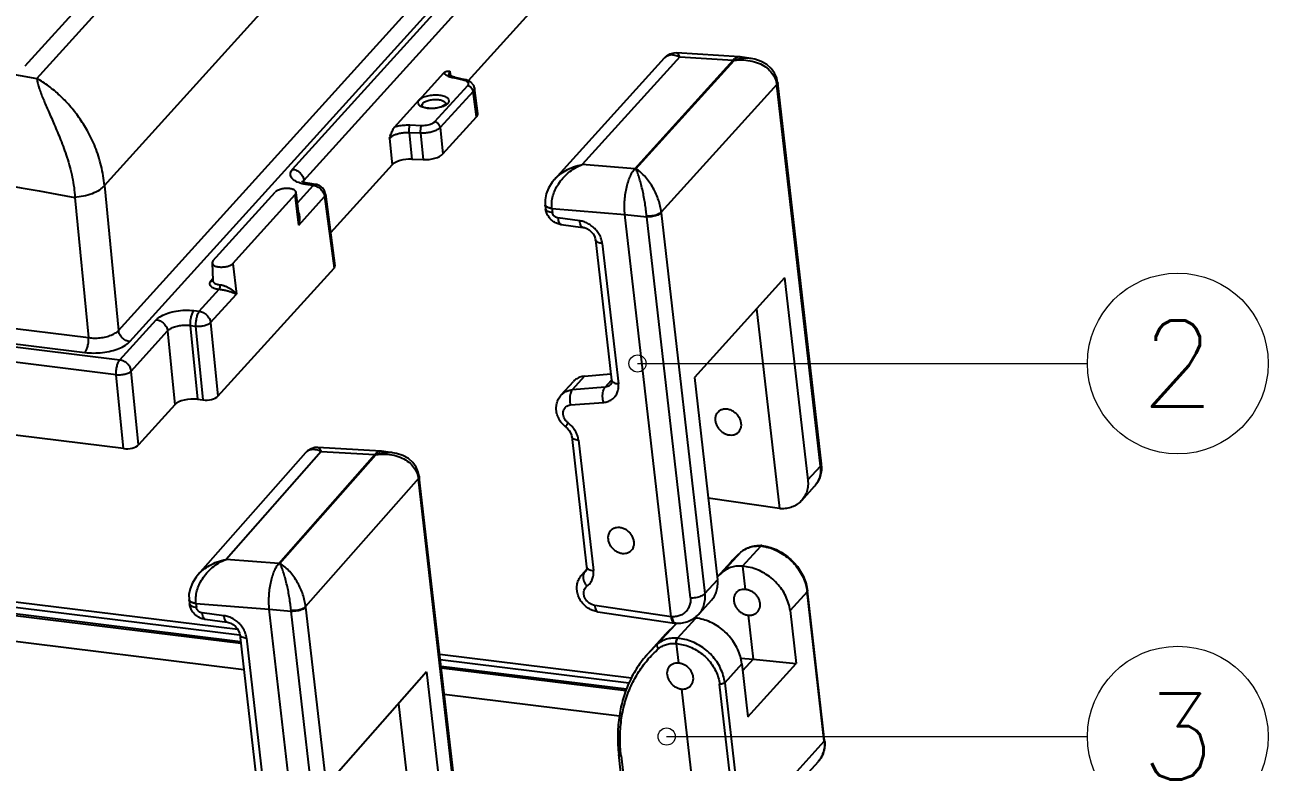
# Model space of a CAD drawing. Header units: millimetres. Extents: x -1995 to -555, y 489 to 1011.
# Drawn here: x -882.3 to -773.9, y 722 to 786.2 of the extents above; entities that cross this region are included whole.
import ezdxf
from ezdxf.enums import TextEntityAlignment as Align

# ---------------------------------------------------------------- set-up
doc = ezdxf.new("R2010")
doc.units = ezdxf.units.MM
doc.layers.add('from', color=7, linetype='Continuous', lineweight=13)
doc.styles.add('ROMAND', font='romand.shx', dxfattribs={"width": 0.75, "bigfont": 'gbcbig.shx'})
doc.styles.add('TXT', font='txt.shx', dxfattribs={"bigfont": 'gbcbig.shx'})
doc.dimstyles.new('YanXiu', dxfattribs={"dimtxt": 2.5, "dimasz": 2.2, "dimexe": 1, "dimexo": 0, "dimgap": 0.66, "dimtad": 0, "dimzin": 1, "dimdsep": 46, "dimtxsty": 'ROMAND', "dimblk": 'CLOSEDBLANK', "dimcen": 0, "dimclrd": 3, "dimclre": 3, "dimclrt": 7, "dimazin": 0, "dimtfac": 1, "dimtofl": 0, "dimtmove": 0, "dimatfit": 3, "dimldrblk": 'CLOSEDBLANK', "dimfxl": 1, "dimlwd": 5, "dimlwe": 5, "dimarcsym": 0})

# ---------------------------------------------------------------- blocks, each defined once
blk = doc.blocks.new('_ClosedBlank')
at = {"color": 0, "linetype": 'ByBlock', "lineweight": -2}
for p, q in [((-1, 0.167), (0, 0)), ((-1, 0.167), (-1, -0.167)), ((0, 0), (-1, -0.167))]:
    blk.add_line(p, q, dxfattribs=at)

msp = doc.modelspace()

# ---------------------------------------------------------------- linework, layer by layer
at = {"color": 7, "linetype": 'Continuous'}
for p, q in [((-881.237, 781.556), (-840.85, 826.17)), ((-843.271, 825.712), (-882.275, 782.625)), ((-875.346, 772.228), (-829.122, 823.29)), ((-874.11, 759.598), (-827.51, 811.075)), ((-873.123, 758.621), (-826.524, 810.097)), ((-858.939, 773.651), (-839.668, 794.939)), ((-857.953, 772.673), (-838.681, 793.962)), ((-838.052, 787.527), (-843.632, 781.363)), ((-1077.271, 783.658), (-876.723, 758.964)), ((-825.47, 783.786), (-825.47, 783.786)), ((-819.975, 783.437), (-825.467, 783.786)), ((-1081.086, 782.523), (-873.991, 757.023)), ((-836.113, 772.757), (-826.512, 783.363)), ((-825.197, 783.441), (-833.694, 774.054)), ((-829.113, 773.683), (-820.547, 783.145)), ((-829.017, 773.671), (-820.451, 783.133)), ((-825.197, 783.441), (-820.547, 783.146)), ((-820.451, 783.133), (-820.547, 783.145)), ((-819.938, 783.433), (-819.974, 783.437)), ((-818.982, 783.298), (-819.938, 783.433)), ((-818.976, 783.297), (-818.979, 783.297)), ((-1077.592, 782.363), (-877.044, 757.67)), ((-847.904, 779.681), (-845.76, 782.053)), ((-845.309, 781.889), (-845.326, 781.906)), ((-845.32, 781.881), (-845.32, 781.881)), ((-845.164, 781.795), (-845.309, 781.889)), ((-845.153, 781.791), (-845.203, 782.179)), ((-844.802, 781.674), (-844.946, 781.634)), ((-844.946, 781.634), (-844.077, 781.441)), ((-844.802, 781.674), (-843.933, 781.481)), ((-843.934, 781.481), (-844.077, 781.441)), ((-843.813, 781.45), (-843.934, 781.481)), ((-874.312, 755.729), (-1081.406, 781.229)), ((-843.702, 780.924), (-846.559, 777.769)), ((-843.209, 780.436), (-846.065, 777.28)), ((-842.92, 778.203), (-843.209, 780.436)), ((-842.804, 778.506), (-843.093, 780.742)), ((-816.741, 781.031), (-826.809, 769.909)), ((-812.928, 747.769), (-816.734, 780.971)), ((-816.665, 781.243), (-816.665, 781.243)), ((-812.85, 747.965), (-816.655, 781.166)), ((-850.042, 777.323), (-847.893, 779.693)), ((-845.834, 774.983), (-842.92, 778.203)), ((-847.7, 777.439), (-848.709, 777.477)), ((-846.065, 777.28), (-845.834, 774.983)), ((-850.499, 776.328), (-850.269, 774.032)), ((-847.777, 776.785), (-848.787, 776.823)), ((-848.787, 776.823), (-848.556, 774.527)), ((-847.777, 776.785), (-847.547, 774.489)), ((-873.682, 749.295), (-1081.228, 774.85)), ((-850.269, 774.032), (-855.63, 768.109)), ((-848.556, 774.527), (-847.547, 774.489)), ((-829.114, 773.682), (-833.694, 774.054)), ((-836.115, 772.755), (-836.113, 772.757)), ((-829.113, 773.683), (-829.017, 773.671)), ((-875.346, 772.228), (-874.11, 759.598)), ((-865.883, 765.65), (-860.447, 771.656)), ((-858.376, 769.493), (-858.63, 771.63)), ((-858.52, 770.706), (-857.136, 772.234)), ((-858.082, 772.561), (-858.145, 772.595)), ((-857.841, 772.472), (-858.082, 772.561)), ((-857.93, 772.505), (-857.953, 772.673)), ((-857.424, 772.391), (-857.841, 772.472)), ((-857.136, 772.234), (-857.617, 772.294)), ((-856.942, 772.331), (-857.424, 772.391)), ((-877.92, 771.192), (-876.723, 758.964)), ((-864.14, 765.436), (-858.703, 771.441)), ((-858.479, 769.481), (-858.703, 771.441)), ((-858.398, 768.773), (-856.149, 771.257)), ((-856.149, 771.257), (-855.328, 765.034)), ((-856.073, 771.47), (-855.251, 765.236)), ((-836.927, 770.566), (-836.927, 770.566)), ((-836.923, 770.527), (-836.886, 770.203)), ((-858.398, 768.773), (-858.479, 769.481)), ((-858.376, 769.492), (-858.376, 769.493)), ((-836.335, 770.212), (-836.298, 769.888)), ((-836.335, 770.212), (-829.972, 769.696)), ((-825.953, 734.633), (-829.972, 769.696)), ((-829.972, 769.696), (-828.075, 769.497)), ((-824.269, 736.295), (-828.075, 769.497)), ((-826.802, 769.848), (-822.997, 736.647)), ((-833.904, 769.144), (-835.808, 769.396)), ((-835.534, 768.833), (-833.63, 768.582)), ((-832.533, 767.49), (-831.13, 755.255)), ((-831.945, 767.175), (-830.542, 754.941)), ((-865.883, 765.65), (-865.958, 765.475)), ((-865.958, 765.475), (-865.896, 763.939)), ((-864.14, 765.436), (-863.834, 762.768)), ((-865.902, 764.087), (-866.071, 763.9)), ((-865.452, 753.85), (-855.328, 765.034)), ((-816.048, 764.178), (-823.917, 755.486)), ((-816.048, 764.178), (-814.028, 746.553)), ((-867.068, 761.262), (-865.33, 763.183)), ((-865.896, 763.94), (-865.896, 763.934)), ((-866.082, 760.285), (-863.834, 762.768)), ((-867.55, 761.321), (-867.068, 761.262)), ((-818.501, 761.468), (-816.505, 744.055)), ((-873.991, 757.023), (-870.817, 760.529)), ((-867.87, 760.027), (-867.389, 759.968)), ((-867.87, 760.027), (-867.241, 753.593)), ((-867.389, 759.968), (-866.759, 753.534)), ((-866.082, 760.285), (-865.452, 753.85)), ((-873.005, 756.046), (-869.831, 759.552)), ((-869.831, 759.552), (-869.201, 753.118)), ((-873.682, 749.295), (-874.312, 755.729)), ((-872.375, 749.611), (-873.005, 756.046)), ((-833.497, 755.601), (-834.564, 754.422)), ((-833.497, 755.601), (-831.195, 755.815)), ((-823.917, 755.486), (-821.897, 737.862)), ((-835.522, 753.97), (-834.466, 755.135)), ((-831.696, 754.646), (-834.564, 754.422)), ((-831.696, 754.646), (-831.138, 755.262)), ((-831.223, 754.866), (-831.223, 754.865)), ((-863.711, 733.512), (-1024.399, 753.298)), ((-867.241, 753.593), (-866.759, 753.534)), ((-835.522, 753.97), (-835.522, 753.97)), ((-834.708, 753.094), (-831.841, 753.317)), ((-863.558, 733.016), (-1023.87, 752.755)), ((-863.479, 732.457), (-1023.542, 752.166)), ((-869.201, 753.118), (-872.375, 749.611)), ((-863.461, 732.298), (-1023.368, 751.987)), ((-834.608, 750.333), (-833.306, 738.971)), ((-834.02, 750.018), (-832.718, 738.657)), ((-863.197, 730.007), (-1023.144, 749.701)), ((-867.179, 738.302), (-857.79, 748.948)), ((-856.442, 749.047), (-864.741, 739.636)), ((-856.731, 749.39), (-856.731, 749.39)), ((-851.216, 749.066), (-856.728, 749.39)), ((-856.442, 749.047), (-851.774, 748.773)), ((-851.181, 749.063), (-851.216, 749.066)), ((-850.224, 748.932), (-851.18, 749.063)), ((-850.218, 748.931), (-850.221, 748.932)), ((-860.14, 739.286), (-851.775, 748.773)), ((-860.043, 739.275), (-851.678, 748.761)), ((-851.678, 748.761), (-851.775, 748.773)), ((-814.028, 746.554), (-812.928, 747.769)), ((-847.974, 746.674), (-857.806, 735.524)), ((-847.902, 746.881), (-847.902, 746.881)), ((-844.082, 713.609), (-847.892, 746.805)), ((-844.156, 713.417), (-847.967, 746.613)), ((-814.561, 744.774), (-813.443, 746.009)), ((-816.505, 744.055), (-822.713, 744.982)), ((-816.413, 744.051), (-816.505, 744.057)), ((-821.434, 738.539), (-819.889, 740.246)), ((-820.718, 739.429), (-819.88, 740.255)), ((-819.89, 740.246), (-819.88, 740.255)), ((-819.709, 739.032), (-818.113, 740.796)), ((-818.052, 740.83), (-818.047, 740.83)), ((-818.047, 740.83), (-818.045, 740.83)), ((-818.045, 740.83), (-818.04, 740.829)), ((-860.14, 739.286), (-864.741, 739.636)), ((-860.14, 739.286), (-860.043, 739.275)), ((-821.924, 738.096), (-820.717, 739.429)), ((-833.725, 738.293), (-833.318, 738.743)), ((-833.399, 738.581), (-833.725, 738.293)), ((-833.725, 738.293), (-833.725, 738.293)), ((-833.35, 738.659), (-833.506, 738.486)), ((-833.398, 738.582), (-833.399, 738.581)), ((-819.71, 739.032), (-819.478, 737.009)), ((-822.997, 736.647), (-821.897, 737.862)), ((-867.963, 736.137), (-867.963, 736.137)), ((-867.959, 736.098), (-867.922, 735.775)), ((-823.526, 734.87), (-822.408, 736.106)), ((-814.089, 736.818), (-815.582, 735.169)), ((-812.595, 723.783), (-814.089, 736.818)), ((-812.568, 723.851), (-814.062, 736.886)), ((-867.362, 735.782), (-867.325, 735.459)), ((-867.362, 735.782), (-860.971, 735.297)), ((-864.921, 734.726), (-866.833, 734.969)), ((-856.947, 700.239), (-860.971, 735.297)), ((-860.971, 735.297), (-859.067, 735.106)), ((-855.256, 701.91), (-859.067, 735.106)), ((-857.8, 735.463), (-853.989, 702.267)), ((-825.953, 734.632), (-832.597, 735.623)), ((-832.339, 735.063), (-825.661, 734.067)), ((-819.22, 734.762), (-818.782, 730.941)), ((-815.582, 735.171), (-815.052, 730.548)), ((-866.563, 734.407), (-864.65, 734.164)), ((-827.122, 732.256), (-825.577, 733.963)), ((-825.577, 733.963), (-826.406, 733.145)), ((-825.953, 734.633), (-825.861, 734.627)), ((-825.661, 734.066), (-825.644, 734.065)), ((-825.537, 734.061), (-825.644, 734.065)), ((-825.394, 732.753), (-823.798, 734.516)), ((-863.55, 733.081), (-862.146, 720.849)), ((-862.953, 732.765), (-861.549, 720.533)), ((-827.975, 731.411), (-826.406, 733.145)), ((-827.122, 732.256), (-827.924, 731.468)), ((-825.494, 732.287), (-825.506, 732.289)), ((-825.484, 732.287), (-825.494, 732.287)), ((-825.494, 732.287), (-825.299, 730.579)), ((-829.39, 729.286), (-846.118, 731.346)), ((-829.625, 728.837), (-846.062, 730.861)), ((-819.779, 730.533), (-821.271, 728.884)), ((-819.877, 731.02), (-818.782, 730.941)), ((-819.779, 730.533), (-819.249, 725.912)), ((-818.782, 730.941), (-819.708, 729.918)), ((-819.249, 725.912), (-815.052, 730.548)), ((-818.782, 730.941), (-815.052, 730.548)), ((-847.253, 729.821), (-854.938, 721.106)), ((-847.253, 729.821), (-845.23, 712.198)), ((-829.826, 728.314), (-845.998, 730.305)), ((-829.879, 728.163), (-845.98, 730.146)), ((-825.041, 728.332), (-823.32, 713.319)), ((-820.222, 715.726), (-821.717, 728.763)), ((-821.271, 728.884), (-819.777, 715.85)), ((-830.451, 725.975), (-845.717, 727.854)), ((-849.709, 727.036), (-847.718, 709.688)), ((-819.777, 715.85), (-812.595, 723.783)), ((-829.859, 716.963), (-830.507, 722.618)), ((-830.307, 722.508), (-829.659, 716.853)), ((-820.309, 714.071), (-813.108, 722.026))]:
    msp.add_line(p, q, dxfattribs=at)
for points in [[(-825.47, 783.786), (-825.704, 783.781), (-826.048, 783.692), (-826.35, 783.515), (-826.513, 783.362)], [(-816.665, 781.243), (-816.743, 781.601), (-816.932, 782.036), (-817.222, 782.434), (-817.61, 782.776), (-818.084, 783.046), (-818.634, 783.232), (-818.979, 783.297)], [(-844.802, 781.674), (-844.858, 781.688), (-845.164, 781.795)], [(-843.093, 780.742), (-843.152, 780.946), (-843.402, 781.251), (-843.813, 781.45)], [(-836.113, 772.757), (-836.31, 772.521), (-836.635, 772.01), (-836.839, 771.501), (-836.933, 770.992), (-836.927, 770.566)], [(-833.63, 768.582), (-833.496, 768.554), (-833.292, 768.477), (-833.089, 768.357), (-832.904, 768.2), (-832.748, 768.016), (-832.631, 767.819), (-832.558, 767.623), (-832.533, 767.49)], [(-831.13, 755.255), (-831.126, 755.147), (-831.145, 755.013), (-831.187, 754.913), (-831.223, 754.865)], [(-835.119, 751.166), (-834.989, 751.053), (-834.83, 750.868), (-834.711, 750.669), (-834.635, 750.469), (-834.608, 750.333)], [(-856.731, 749.39), (-856.987, 749.381), (-857.33, 749.285), (-857.631, 749.102), (-857.792, 748.947)], [(-847.902, 746.881), (-847.98, 747.239), (-848.168, 747.674), (-848.459, 748.072), (-848.846, 748.414), (-849.32, 748.682), (-849.869, 748.866), (-850.221, 748.932)], [(-867.178, 738.302), (-867.35, 738.093), (-867.672, 737.583), (-867.875, 737.074), (-867.969, 736.565), (-867.963, 736.137)], [(-833.306, 738.971), (-833.301, 738.872), (-833.318, 738.738), (-833.36, 738.634), (-833.399, 738.581)], [(-864.65, 734.164), (-864.516, 734.137), (-864.31, 734.061), (-864.107, 733.942), (-863.921, 733.786), (-863.765, 733.604), (-863.649, 733.409), (-863.576, 733.214), (-863.55, 733.081)]]:
    msp.add_lwpolyline(points, dxfattribs=at)
for centre, radius, start, end in [((-845.016, 781.915), 0.305, 183.29761, 186.38393), ((-820.398, 780.551), 3.688, 6.53624, 7.47718), ((-821.312, 780.633), 4.687, 6.53671, 7.47829), ((-857.063, 771.343), 0.995, 54.74294, 83.08164), ((-857.066, 771.338), 1.002, 31.09623, 54.78012), ((-832.151, 771.073), 4.803, 186.06842, 186.53788), ((-830.751, 770.884), 5.624, 186.38907, 186.8625), ((-822.179, 770.102), 5.927, 184.97306, 185.86476), ((-822.979, 770.286), 3.848, 185.6197, 186.53435), ((-815.638, 747.645), 2.806, 2.55682, 6.533), ((-851.705, 746.184), 3.763, 6.54572, 7.46771), ((-852.624, 746.262), 4.762, 6.54617, 7.46878), ((-814.881, 747.311), 1.94, 317.85756, 318.69735), ((-812.971, 732.413), 10.451, 131.45212, 137.83496), ((-818.533, 738.706), 2.052, 131.02837, 131.37699), ((-818.261, 737.927), 2.911, 85.88789, 87.10109), ((-818.506, 737.077), 3.739, 82.96514, 83.97186), ((-818.052, 740.763), 0.0666, 85.90416, 90.25654), ((-815.101, 731.292), 9.625, 131.14968, 135.20657), ((-863.11, 736.655), 4.881, 186.08738, 186.54733), ((-817.787, 736.393), 3.721, 6.54772, 7.49641), ((-861.666, 736.469), 5.737, 186.40964, 186.87369), ((-853.043, 735.725), 6.055, 184.99847, 185.87121), ((-853.897, 735.91), 3.928, 185.64778, 186.54386), ((-832.321, 735.197), 0.135, 255.81178, 262.39079), ((-824.206, 732.408), 2.073, 128.93835, 131.3881), ((-824.185, 732.381), 2.107, 126.39495, 128.93845), ((-824.005, 731.639), 2.885, 85.88576, 88.65884), ((-815.328, 723.535), 2.778, 5.13899, 6.53145), ((-814.556, 723.335), 1.952, 317.87736, 326.01342), ((-814.57, 723.345), 1.969, 326.00696, 330.9537), ((-814.665, 723.395), 2.077, 331.01923, 342.28863), ((-814.73, 723.418), 2.146, 342.2255, 342.49004)]:
    msp.add_arc(centre, radius, start, end, dxfattribs=at)
for centre, major_axis, ratio, start_param, end_param in [((-844.299, 778.372), (1.497, 0.119), 0.4386275, -0.4356958, 0.0209175), ((-847.212, 775.154), (1.496, 0.118), 0.4393142, -1.8309872, -0.4357458), ((-848.891, 773.861), (1.496, 0.118), 0.4393142, 1.3106055, 2.7058468), ((-856.248, 765.147), (0.998, 0.08), 0.4386125, -0.4357926, 0.022553), ((-867.823, 752.947), (1.496, 0.118), 0.439431, 1.1361619, 2.7057402), ((-866.371, 753.964), (0.997, 0.079), 0.439431, -2.0054308, -0.4358524), ((-873.293, 749.725), (0.997, 0.079), 0.439431, -2.0054308, -0.4358524)]:
    msp.add_ellipse(centre, major_axis=major_axis, ratio=ratio, start_param=start_param, end_param=end_param, dxfattribs=at)
for points, start_tangent, end_tangent in [([(-1067.754, 804.522), (-1021.267, 800.74), (-974.661, 795.649), (-927.972, 789.253), (-881.237, 781.556)], (0.9977407, -0.0671831), (0.9844344, -0.1757525)), ([(-1077.61, 795.78), (-1027.853, 791.888), (-977.955, 786.489), (-927.962, 779.588), (-877.92, 771.192)], (0.9980113, -0.0630353), (0.9837264, -0.1796731)), ([(-826.512, 783.363), (-826.284, 783.542), (-825.985, 783.631), (-825.622, 783.605), (-825.197, 783.441)], (0.6719053, 0.7406371), (0.8812899, -0.472576)), ([(-825.47, 783.782), (-825.452, 783.783), (-825.34, 783.686), (-825.197, 783.441)], (0.9927532, 0.1201713), (0.4499697, -0.8930438)), ([(-819.974, 783.436), (-820.068, 783.434), (-820.309, 783.345), (-820.547, 783.146)], (-0.9977729, 0.0667019), (-0.6793432, -0.7338207)), ([(-818.979, 783.297), (-819.198, 783.319), (-819.794, 783.292), (-820.452, 783.133)], (-0.9901758, 0.1398281), (-0.9470257, -0.3211576)), ([(-820.452, 783.133), (-819.636, 783.173), (-818.868, 783.07), (-818.162, 782.827), (-817.582, 782.468), (-817.157, 782.035), (-816.868, 781.527), (-816.741, 781.031)], (0.9898607, 0.1420412), (0.117845, -0.993032)), ([(-875.346, 772.228), (-875.449, 773.078), (-875.622, 773.949), (-876.146, 775.585), (-876.815, 776.983), (-877.565, 778.17), (-878.375, 779.196), (-879.246, 780.093), (-880.187, 780.881), (-881.237, 781.556)], (-0.0811008, 0.9967059), (-0.8770759, 0.4803518)), ([(-881.237, 781.556), (-881.023, 780.683), (-880.662, 779.735), (-880.217, 778.696), (-879.713, 777.535), (-879.166, 776.216), (-878.612, 774.69), (-878.142, 772.953), (-877.991, 772.055), (-877.92, 771.192)], (0.1399082, -0.9901645), (0.0298322, -0.9995549)), ([(-845.76, 782.053), (-845.636, 782.153), (-845.5, 782.2)], (0.6711558, 0.7413163), (0.9865273, 0.1635968)), ([(-845.76, 782.053), (-845.579, 781.886), (-845.309, 781.744)], (0.6041321, -0.7968842), (0.9278784, -0.3728828)), ([(-845.5, 782.2), (-845.355, 782.203), (-845.28, 782.193)], (0.9865273, 0.1635968), (0.9865136, -0.1636792)), ([(-845.203, 782.179), (-845.305, 782.016), (-845.321, 781.898)], (-0.6796279, -0.733557), (0.0576372, -0.9983376)), ([(-845.309, 781.744), (-844.946, 781.634)], (0.9278784, -0.3728828), (0.9762174, -0.216794)), ([(-845.28, 782.193), (-845.203, 782.179)], (0.9865136, -0.1636792), (0.9812935, -0.1925177)), ([(-844.077, 781.441), (-843.868, 781.374), (-843.716, 781.281)], (0.9762458, -0.2166658), (0.7497616, -0.661708)), ([(-843.716, 781.281), (-843.635, 781.169), (-843.63, 781.047)], (0.7497616, -0.661708), (-0.24775, -0.968824)), ([(-843.63, 781.047), (-843.702, 780.924)], (-0.24775, -0.968824), (-0.6716202, -0.7408956)), ([(-843.209, 780.436), (-843.293, 780.661), (-843.472, 780.839), (-843.702, 780.924)], (-0.1138743, 0.9934952), (-0.9925046, 0.1222071)), ([(-843.094, 780.742), (-843.101, 780.623), (-843.209, 780.436)], (0.1189251, -0.9929032), (-0.6627967, -0.7487994)), ([(-816.672, 781.154), (-816.741, 781.031)], (-0.2653313, -0.9641573), (-0.642367, -0.7663972)), ([(-816.656, 781.166), (-816.664, 781.086), (-816.734, 780.971)], (0.1025992, -0.9947228), (-0.6711136, -0.7413546)), ([(-816.665, 781.243), (-816.672, 781.154)], (0.1209794, -0.992655), (-0.2653313, -0.9641573)), ([(-847.181, 778.955), (-847.615, 779.057), (-847.903, 779.232), (-848.001, 779.454), (-847.893, 779.693)], (-0.9921783, 0.1248289), (0.6711136, 0.7413546)), ([(-847.904, 779.681), (-847.599, 779.897), (-847.161, 780.052), (-846.646, 780.128), (-846.132, 780.114), (-845.699, 780.011), (-845.411, 779.836), (-845.313, 779.615), (-845.42, 779.382)], (0.6711136, 0.7413546), (-0.6711136, -0.7413546)), ([(-847.679, 779.184), (-847.55, 779.096)], (-0.0984207, 0.9951449), (0.7571963, -0.6531873)), ([(-847.679, 779.184), (-847.68, 779.207), (-847.598, 779.389)], (-0.1254257, 0.992103), (0.6711136, 0.7413546)), ([(-847.598, 779.389), (-847.368, 779.552), (-847.028, 779.673)], (0.6711136, 0.7413546), (0.9720658, 0.2347087)), ([(-847.028, 779.673), (-846.627, 779.732), (-846.228, 779.721)], (0.9720658, 0.2347087), (0.9921783, -0.1248284)), ([(-846.228, 779.721), (-845.891, 779.641), (-845.668, 779.505), (-845.592, 779.349)], (0.9921783, -0.1248284), (0.0840401, -0.9964624)), ([(-846.069, 779.076), (-845.772, 779.201), (-845.621, 779.315)], (0.9560673, 0.2931474), (0.6711136, 0.7413546)), ([(-845.42, 779.382), (-845.714, 779.172)], (-0.6711136, -0.7413546), (-0.8958312, -0.4443945)), ([(-845.621, 779.315), (-845.597, 779.349)], (0.6711136, 0.7413546), (0.7428342, -0.6694754)), ([(-847.55, 779.096), (-847.286, 779.011)], (0.7571963, -0.6531873), (0.9995679, -0.0293933)), ([(-847.286, 779.011), (-846.903, 778.968), (-846.471, 778.99), (-846.069, 779.076)], (0.9995679, -0.0293933), (0.9560673, 0.2931474)), ([(-846.153, 779.017), (-846.668, 778.941), (-847.181, 778.955)], (-0.9720516, -0.2347673), (-0.9921783, 0.1248289)), ([(-845.714, 779.172), (-846.153, 779.017)], (-0.8958312, -0.4443945), (-0.9720516, -0.2347673)), ([(-850.499, 776.328), (-850.431, 776.521), (-850.362, 776.711), (-850.289, 776.891), (-850.212, 777.058), (-850.13, 777.204), (-850.042, 777.323)], (0.3279978, 0.9446785), (0.6710725, 0.7413917)), ([(-848.709, 777.477), (-849.164, 777.47), (-849.616, 777.418), (-850.042, 777.323)], (-0.9992762, 0.0380413), (-0.9623066, -0.2719668)), ([(-848.787, 776.823), (-848.788, 777.072), (-848.76, 777.311), (-848.709, 777.477)], (-0.069222, 0.9976013), (0.4510322, 0.8925077)), ([(-847.778, 776.785), (-847.779, 777.034), (-847.75, 777.273), (-847.7, 777.439)], (-0.069222, 0.9976013), (0.4510322, 0.8925077)), ([(-846.065, 777.28), (-846.28, 777.112), (-846.584, 776.969), (-846.955, 776.861), (-847.363, 776.799), (-847.777, 776.785)], (-0.6795145, -0.7336621), (-0.9995888, 0.0286744)), ([(-846.559, 777.769), (-846.702, 777.654), (-846.905, 777.558), (-847.152, 777.486), (-847.424, 777.446), (-847.7, 777.439)], (-0.6706043, -0.7418153), (-0.999278, 0.0379927)), ([(-846.065, 777.28), (-846.149, 777.505), (-846.329, 777.683), (-846.559, 777.769)], (-0.1138742, 0.9934952), (-0.9925046, 0.122207)), ([(-848.787, 776.823), (-849.157, 776.819), (-849.524, 776.773), (-849.866, 776.689), (-850.149, 776.577), (-850.359, 776.453), (-850.499, 776.328)], (-0.9989021, 0.046846), (-0.6626966, -0.748888)), ([(-836.34, 770.258), (-836.346, 770.77), (-836.247, 771.316), (-836.053, 771.85), (-835.773, 772.359), (-835.377, 772.879), (-834.907, 773.335), (-834.345, 773.737), (-833.695, 774.054)], (-0.1134232, 0.9935468), (0.935453, 0.3534511)), ([(-836.113, 772.757), (-835.681, 773.162), (-835.126, 773.537), (-834.463, 773.843), (-833.694, 774.054)], (0.6712004, 0.7412759), (0.9829465, 0.1838918)), ([(-858.279, 772.434), (-858.78, 772.665), (-859.072, 772.965), (-859.127, 773.304), (-858.939, 773.651)], (-0.952826, 0.3035172), (0.6716968, 0.7408262)), ([(-858.939, 773.651), (-858.59, 773.543), (-858.281, 773.321), (-858.058, 773.016), (-857.952, 772.673)], (0.9925046, -0.1222071), (0.1138743, -0.9934952)), ([(-829.972, 769.696), (-830.006, 770.245), (-829.994, 770.825), (-829.938, 771.408), (-829.839, 771.978), (-829.701, 772.511), (-829.53, 772.982), (-829.331, 773.379), (-829.114, 773.682)], (-0.1056011, 0.9944086), (0.6630587, 0.7485674)), ([(-826.809, 769.909), (-826.892, 770.416), (-827.042, 770.956), (-827.247, 771.485), (-827.498, 771.988), (-827.819, 772.501), (-828.175, 772.955), (-828.577, 773.354), (-829.016, 773.672)], (-0.1041399, 0.9945627), (-0.8605864, 0.5093045)), ([(-828.083, 769.589), (-828.138, 770.102), (-828.216, 770.658), (-828.312, 771.212), (-828.421, 771.749), (-828.554, 772.308), (-828.697, 772.817), (-828.852, 773.281), (-829.016, 773.672)], (-0.0851267, 0.9963701), (-0.4486007, 0.8937323)), ([(-875.346, 772.228), (-875.529, 772.026), (-875.776, 771.835), (-876.417, 771.511), (-877.171, 771.292), (-877.92, 771.192)], (-0.5852177, -0.8108762), (-0.9986488, -0.0519662)), ([(-858.63, 771.63), (-858.703, 771.766), (-858.911, 771.889), (-859.217, 771.958), (-859.578, 771.966), (-859.939, 771.911), (-860.244, 771.801), (-860.447, 771.656)], (-0.1451455, 0.9894103), (-0.6711136, -0.7413546)), ([(-858.703, 771.441), (-858.628, 771.607), (-858.63, 771.63)], (0.6711136, 0.7413546), (-0.1451455, 0.9894103)), ([(-857.617, 772.294), (-858.279, 772.434)], (-0.9925037, 0.1222144), (-0.952826, 0.3035172)), ([(-858.047, 772.537), (-857.953, 772.673)], (0.3976376, 0.9175426), (0.6915786, 0.7223012)), ([(-857.617, 772.294), (-857.466, 772.39), (-857.424, 772.388)], (0.6711135, 0.7413546), (0.9846399, -0.1745972)), ([(-857.136, 772.234), (-856.984, 772.33)], (0.6711136, 0.7413546), (0.9947108, 0.1027157)), ([(-857.136, 772.234), (-856.785, 772.126)], (0.9925046, -0.1222071), (0.8935456, -0.4489725)), ([(-856.984, 772.33), (-856.943, 772.329)], (0.9947108, 0.1027157), (0.9849008, -0.1731195)), ([(-856.785, 772.126), (-856.475, 771.902)], (0.8935456, -0.4489725), (0.7082657, -0.7059459)), ([(-856.475, 771.902), (-856.252, 771.595), (-856.187, 771.435)], (0.7082657, -0.7059459), (0.2985322, -0.9543996)), ([(-856.073, 771.47), (-856.208, 771.855)], (-0.1308034, 0.9914083), (-0.5156608, 0.8567928)), ([(-856.187, 771.435), (-856.149, 771.257)], (0.2985322, -0.9543996), (0.1138743, -0.9934952)), ([(-856.149, 771.257), (-856.072, 771.44), (-856.074, 771.469)], (0.6413514, 0.7672472), (-0.1616624, 0.9868461)), ([(-836.927, 770.566), (-836.923, 770.541), (-836.865, 770.444)], (0.0938875, -0.9955828), (0.6953552, -0.7186663)), ([(-836.916, 770.493), (-836.923, 770.526)], (-0.2872768, 0.9578476), (-0.1035922, 0.9946199)), ([(-858.335, 769.664), (-858.365, 769.793), (-858.404, 769.904), (-858.43, 769.961)], (-0.179091, 0.9838325), (-0.4463077, 0.8948796)), ([(-858.398, 768.773), (-858.348, 768.985), (-858.32, 769.18), (-858.31, 769.358), (-858.316, 769.519), (-858.335, 769.664)], (0.2708168, 0.9626309), (-0.179091, 0.9838325)), ([(-858.398, 768.773), (-858.369, 769.006), (-858.36, 769.219), (-858.368, 769.413), (-858.376, 769.492)], (0.1638635, 0.986483), (-0.1175948, 0.9930617)), ([(-836.335, 770.212), (-836.553, 770.249), (-836.726, 770.309), (-836.85, 770.392), (-836.916, 770.493)], (-0.9952086, 0.0977741), (-0.2872768, 0.9578476)), ([(-836.886, 770.203), (-836.882, 770.179), (-836.824, 770.079), (-836.702, 769.993), (-836.524, 769.927), (-836.298, 769.888)], (0.1034702, -0.9946326), (0.9952086, -0.0977741)), ([(-835.534, 768.833), (-835.866, 768.916), (-836.179, 769.076), (-836.45, 769.299), (-836.664, 769.572), (-836.811, 769.88), (-836.886, 770.203)], (-0.9913686, 0.1311045), (-0.1138955, 0.9934927)), ([(-836.865, 770.444), (-836.744, 770.36), (-836.566, 770.297), (-836.34, 770.258)], (0.6953552, -0.7186663), (0.9952228, -0.0976299)), ([(-835.808, 769.396), (-835.948, 769.436), (-836.077, 769.513), (-836.185, 769.621), (-836.261, 769.75), (-836.298, 769.888)], (-0.9913746, 0.1310587), (-0.113946, 0.9934869)), ([(-828.083, 769.589), (-827.837, 769.585), (-827.592, 769.606), (-827.351, 769.651), (-827.128, 769.72), (-826.943, 769.808), (-826.809, 769.909)], (0.9973864, -0.0722523), (0.7008545, 0.7133043)), ([(-826.802, 769.848), (-826.93, 769.742), (-827.103, 769.651), (-827.317, 769.576), (-827.561, 769.522), (-827.819, 769.495), (-828.075, 769.497)], (-0.6711136, -0.7413546), (-0.9974298, 0.0716511)), ([(-835.808, 769.396), (-835.776, 769.18), (-835.721, 769.012), (-835.644, 768.894), (-835.552, 768.837)], (0.079368, -0.9968454), (0.9696549, -0.2444778)), ([(-835.552, 768.837), (-835.549, 768.836), (-835.534, 768.834)], (0.9696549, -0.2444778), (0.9931622, -0.1167426)), ([(-833.63, 768.582), (-833.636, 768.582), (-833.73, 768.632), (-833.811, 768.746), (-833.87, 768.92), (-833.904, 769.144)], (-0.9921986, 0.1246669), (-0.079368, 0.9968454)), ([(-831.945, 767.175), (-832.034, 767.573), (-832.205, 767.958), (-832.451, 768.313), (-832.759, 768.622), (-833.114, 768.871), (-833.502, 769.048), (-833.904, 769.144)], (-0.1139432, 0.9934873), (-0.991367, 0.1311161)), ([(-831.945, 767.175), (-832.163, 767.212), (-832.335, 767.273), (-832.46, 767.355), (-832.526, 767.456), (-832.532, 767.49)], (-0.9952086, 0.0977741), (-0.1035984, 0.9946192)), ([(-865.958, 765.475), (-865.884, 765.325), (-865.676, 765.203), (-865.37, 765.133), (-865.009, 765.125), (-864.647, 765.181), (-864.343, 765.29), (-864.14, 765.436)], (0.0606083, -0.9981616), (0.6711136, 0.7413546)), ([(-866.171, 763.713), (-866.136, 763.531), (-865.97, 763.372), (-865.692, 763.252), (-865.33, 763.183)], (-0.1500108, -0.9886844), (0.9948934, -0.100931)), ([(-866.071, 763.9), (-866.171, 763.713)], (-0.6711203, -0.7413485), (-0.1500108, -0.9886844)), ([(-866.071, 763.9), (-865.939, 763.918), (-865.898, 763.942)], (0.9925046, -0.1222071), (0.7952712, 0.6062539)), ([(-865.895, 763.939), (-865.867, 763.842), (-865.74, 763.719)], (0.0607674, -0.998152), (0.8488879, -0.5285729)), ([(-865.74, 763.719), (-865.525, 763.626), (-865.245, 763.573)], (0.8488879, -0.5285729), (0.9948499, -0.1013596)), ([(-865.33, 763.183), (-865.224, 763.171), (-865.113, 763.155), (-864.999, 763.136), (-864.888, 763.114), (-864.78, 763.09), (-864.669, 763.064), (-864.552, 763.033), (-864.427, 762.997), (-864.3, 762.958), (-864.174, 762.914), (-864.053, 762.868), (-863.938, 762.819), (-863.834, 762.768)], (0.9954284, -0.0955102), (0.8836215, -0.4682018)), ([(-865.329, 763.183), (-865.28, 763.282), (-865.25, 763.424), (-865.245, 763.573)], (0.6290283, 0.7773824), (-0.0643946, 0.9979245)), ([(-865.245, 763.573), (-865.14, 763.558), (-865.031, 763.534), (-864.92, 763.503), (-864.813, 763.465), (-864.709, 763.423), (-864.603, 763.374), (-864.492, 763.316), (-864.374, 763.246), (-864.256, 763.167), (-864.14, 763.079), (-864.029, 762.983), (-863.925, 762.879), (-863.834, 762.768)], (0.9948237, -0.1016164), (0.59458, -0.8040365)), ([(-870.817, 760.529), (-870.404, 760.848), (-869.807, 761.107), (-869.085, 761.282), (-868.309, 761.356), (-867.55, 761.321)], (0.6704731, 0.7419338), (0.9925212, -0.1220724)), ([(-867.55, 761.321), (-867.691, 761.095), (-867.8, 760.771), (-867.863, 760.397), (-867.87, 760.027)], (-0.6711136, -0.7413546), (0.0629565, -0.9980163)), ([(-867.068, 761.262), (-867.21, 761.035), (-867.32, 760.709), (-867.382, 760.332), (-867.389, 759.968)], (-0.6711136, -0.7413546), (0.0629565, -0.9980163)), ([(-867.068, 761.262), (-866.718, 761.154), (-866.408, 760.93), (-866.185, 760.623), (-866.082, 760.285)], (0.9925046, -0.1222071), (0.1138743, -0.9934952)), ([(-870.817, 760.529), (-870.468, 760.422), (-870.159, 760.199), (-869.936, 759.895), (-869.831, 759.552)], (0.9925046, -0.1222071), (0.1138743, -0.9934952)), ([(-869.831, 759.552), (-869.583, 759.751), (-869.226, 759.911), (-868.793, 760.016), (-868.327, 760.056), (-867.87, 760.027)], (0.6510846, 0.7590052), (0.989523, -0.1443753)), ([(-867.389, 759.968), (-867.009, 759.967), (-866.627, 760.027), (-866.302, 760.139), (-866.082, 760.285)], (0.996086, -0.0883889), (0.7019266, 0.7122493)), ([(-877.044, 757.67), (-876.903, 757.896), (-876.794, 758.22), (-876.731, 758.594), (-876.723, 758.964)], (0.6711136, 0.7413545), (-0.0629565, 0.9980163)), ([(-877.044, 757.67), (-876.288, 757.626), (-875.507, 757.674), (-874.752, 757.809), (-874.074, 758.022), (-873.518, 758.299), (-873.123, 758.621)], (0.9924936, -0.1222964), (0.6706343, 0.7417881)), ([(-876.723, 758.964), (-876.22, 758.928), (-875.7, 758.955), (-875.196, 759.043), (-874.744, 759.186), (-874.373, 759.376), (-874.11, 759.598)], (0.9903123, -0.1388583), (0.6559762, 0.7547816)), ([(-873.123, 758.621), (-873.473, 758.728), (-873.781, 758.95), (-874.004, 759.255), (-874.11, 759.598)], (-0.9925046, 0.1222071), (-0.1138743, 0.9934952)), ([(-874.312, 755.729), (-874.315, 755.91), (-874.305, 756.1), (-874.28, 756.29), (-874.241, 756.474), (-874.192, 756.645), (-874.132, 756.797), (-874.064, 756.925), (-873.991, 757.023)], (-0.0629565, 0.9980163), (0.6711136, 0.7413546)), ([(-873.005, 756.046), (-873.041, 756.219), (-873.11, 756.389), (-873.209, 756.55), (-873.334, 756.694), (-873.48, 756.817), (-873.642, 756.916), (-873.815, 756.985), (-873.991, 757.023)], (-0.1138743, 0.9934952), (-0.9925046, 0.1222071)), ([(-874.312, 755.729), (-873.932, 755.728), (-873.55, 755.788), (-873.224, 755.9), (-873.005, 756.046)], (0.996086, -0.0883889), (0.7019266, 0.7122493)), ([(-833.497, 755.601), (-833.895, 755.513), (-834.242, 755.334), (-834.467, 755.135)], (-0.9956806, -0.0928448), (-0.6712004, -0.7412759)), ([(-835.522, 753.97), (-835.298, 754.167), (-834.955, 754.341), (-834.564, 754.422)], (0.6715984, 0.7409154), (0.9966812, 0.0814039)), ([(-834.564, 754.422), (-834.659, 754.281), (-834.729, 754.095), (-834.772, 753.87), (-834.784, 753.615), (-834.763, 753.351), (-834.708, 753.094)], (-0.6840301, -0.7294538), (0.2764931, -0.9610159)), ([(-831.841, 753.317), (-831.894, 753.564), (-831.916, 753.814), (-831.907, 754.064), (-831.866, 754.299), (-831.795, 754.497), (-831.696, 754.646)], (-0.2764931, 0.9610159), (0.6840301, 0.7294538)), ([(-831.841, 753.317), (-831.45, 753.398), (-831.108, 753.571), (-830.835, 753.827), (-830.643, 754.152), (-830.544, 754.53), (-830.542, 754.941)], (0.9969775, 0.0776908), (-0.113883, 0.9934942)), ([(-831.223, 754.865), (-831.274, 754.815), (-831.466, 754.697), (-831.696, 754.646)], (-0.6711014, -0.7413656), (-0.997563, -0.0697708)), ([(-831.13, 755.255), (-831.126, 755.231), (-831.068, 755.131), (-830.947, 755.045), (-830.768, 754.98), (-830.542, 754.941)], (0.1044352, -0.9945317), (0.9952086, -0.0977741)), ([(-835.119, 751.166), (-835.469, 751.504), (-835.734, 751.905), (-835.899, 752.343), (-835.958, 752.788), (-835.912, 753.221), (-835.765, 753.618), (-835.529, 753.962), (-835.522, 753.97)], (-0.7905859, 0.6123511), (0.6712868, 0.7411977)), ([(-834.912, 751.528), (-835.099, 751.706), (-835.241, 751.917), (-835.332, 752.145), (-835.364, 752.377), (-835.335, 752.596), (-835.248, 752.789), (-835.108, 752.943), (-834.924, 753.047), (-834.708, 753.094)], (-0.7905886, 0.6123477), (0.9969978, 0.0774297)), ([(-821.884, 752.451), (-822.011, 752.265), (-822.094, 752.006), (-822.1, 751.721), (-822.03, 751.428), (-821.887, 751.146), (-821.682, 750.895), (-821.425, 750.69), (-821.135, 750.549), (-820.835, 750.481)], (-0.670835, -0.7416066), (0.9952086, -0.0977741)), ([(-821.092, 752.729), (-821.383, 752.719), (-821.644, 752.633), (-821.858, 752.478), (-821.884, 752.451)], (-0.9952086, 0.0977741), (-0.670835, -0.7416066)), ([(-820.043, 750.759), (-819.916, 750.945), (-819.834, 751.204), (-819.828, 751.489), (-819.898, 751.782), (-820.04, 752.064), (-820.246, 752.315), (-820.503, 752.519), (-820.792, 752.661), (-821.092, 752.729)], (0.670835, 0.7416066), (-0.9952086, 0.0977741)), ([(-835.114, 751.17), (-835.121, 751.181), (-835.091, 751.248), (-835.02, 751.366), (-834.912, 751.528)], (-0.6491606, 0.7606514), (0.570559, 0.8212566)), ([(-834.02, 750.018), (-834.116, 750.436), (-834.304, 750.841), (-834.574, 751.211), (-834.912, 751.528)], (-0.1138602, 0.9934968), (-0.7905826, 0.6123554)), ([(-834.02, 750.018), (-834.239, 750.055), (-834.411, 750.115), (-834.535, 750.198), (-834.601, 750.299), (-834.608, 750.332)], (-0.9952086, 0.0977741), (-0.103595, 0.9946196)), ([(-820.835, 750.481), (-820.545, 750.491), (-820.283, 750.576), (-820.069, 750.732), (-820.043, 750.759)], (0.9952086, -0.0977741), (0.670835, 0.7416066)), ([(-857.79, 748.948), (-857.546, 749.142), (-857.243, 749.232), (-856.875, 749.208), (-856.442, 749.047)], (0.6625109, 0.7490523), (0.886136, -0.4634252)), ([(-856.73, 749.386), (-856.712, 749.387), (-856.594, 749.291), (-856.442, 749.047)], (0.9946243, 0.1035493), (0.4687075, -0.8833534)), ([(-851.216, 749.065), (-851.306, 749.062), (-851.542, 748.973), (-851.774, 748.773)], (-0.9980541, 0.0623541), (-0.6698737, -0.7424751)), ([(-850.221, 748.932), (-850.433, 748.952), (-851.025, 748.923), (-851.679, 748.76)], (-0.9908891, 0.1346804), (-0.945255, -0.3263326)), ([(-851.679, 748.761), (-850.864, 748.805), (-850.097, 748.705), (-849.393, 748.464), (-848.814, 748.108), (-848.389, 747.677), (-848.101, 747.169), (-847.974, 746.674)], (0.989222, 0.1464233), (0.1179286, -0.9930221)), ([(-812.834, 747.771), (-812.844, 747.396), (-812.952, 746.864), (-813.167, 746.384), (-813.443, 746.008)], (0.0444806, -0.9990102), (-0.6713714, -0.7411211)), ([(-812.928, 747.769), (-812.919, 747.26), (-813.01, 746.779), (-813.198, 746.345), (-813.424, 746.03)], (0.1137731, -0.9935068), (-0.6600393, -0.751231)), ([(-812.928, 747.769), (-812.859, 747.88), (-812.85, 747.965)], (0.6711136, 0.7413546), (-0.1036067, 0.9946183)), ([(-847.908, 746.797), (-847.974, 746.674)], (-0.2463692, -0.9691761), (-0.6324148, -0.77463)), ([(-847.893, 746.805), (-847.899, 746.729), (-847.967, 746.613)], (0.1039505, -0.9945825), (-0.6613881, -0.7500438)), ([(-847.902, 746.881), (-847.908, 746.797)], (0.1214355, -0.9925993), (-0.2463692, -0.9691761)), ([(-814.028, 746.553), (-814.02, 746.042), (-814.115, 745.557), (-814.31, 745.117), (-814.561, 744.774)], (0.1138743, -0.9934952), (-0.6709627, -0.7414911)), ([(-814.561, 744.774), (-814.596, 744.736), (-814.963, 744.43), (-815.398, 744.209), (-815.886, 744.081), (-816.413, 744.051)], (-0.6709627, -0.7414911), (-0.9992712, 0.0381708)), ([(-830.437, 742.406), (-830.728, 742.396), (-830.989, 742.311), (-831.203, 742.155), (-831.229, 742.128)], (-0.9952086, 0.0977741), (-0.670835, -0.7416066)), ([(-829.388, 740.436), (-829.261, 740.622), (-829.179, 740.881), (-829.172, 741.166), (-829.243, 741.459), (-829.385, 741.741), (-829.59, 741.992), (-829.847, 742.197), (-830.137, 742.338), (-830.437, 742.406)], (0.670835, 0.7416066), (-0.9952086, 0.0977741)), ([(-831.229, 742.128), (-831.356, 741.942), (-831.438, 741.683), (-831.445, 741.398), (-831.374, 741.105), (-831.232, 740.823), (-831.026, 740.572), (-830.77, 740.368), (-830.48, 740.226), (-830.18, 740.158)], (-0.670835, -0.7416066), (0.9952086, -0.0977741)), ([(-830.18, 740.158), (-829.889, 740.168), (-829.628, 740.254), (-829.414, 740.409), (-829.388, 740.436)], (0.9952086, -0.0977741), (0.670835, 0.7416066)), ([(-819.88, 740.255), (-819.497, 740.526), (-819.054, 740.718), (-818.567, 740.821), (-818.114, 740.834)], (0.7502389, 0.6611668), (0.9987211, -0.0505594)), ([(-819.88, 740.254), (-819.516, 740.509), (-819.086, 740.691), (-818.613, 740.788), (-818.113, 740.796)], (0.7543838, 0.6564336), (0.9972813, -0.0736882)), ([(-818.113, 740.796), (-818.069, 740.827), (-818.052, 740.829)], (0.6707941, 0.7416436), (0.9999899, 0.0044957)), ([(-818.071, 740.828), (-818.113, 740.796)], (-0.9630921, -0.2691721), (-0.635485, -0.7721132)), ([(-818.064, 740.827), (-818.113, 740.796)], (-0.9720048, -0.2349608), (-0.7021409, -0.712038)), ([(-818.052, 740.829), (-818.071, 740.828)], (-0.9968786, 0.0789499), (-0.9630921, -0.2691721)), ([(-818.04, 740.829), (-818.064, 740.827)], (-0.9944297, 0.1054021), (-0.9720048, -0.2349608)), ([(-818.048, 740.788), (-817.48, 740.675), (-816.853, 740.448), (-816.252, 740.123), (-815.695, 739.709), (-815.199, 739.218), (-814.779, 738.667), (-814.448, 738.07), (-814.216, 737.448), (-814.097, 736.879)], (0.9924741, -0.1224545), (0.1304483, -0.9914551)), ([(-818.04, 740.829), (-817.41, 740.708), (-816.788, 740.483), (-816.194, 740.161), (-815.645, 739.751), (-815.156, 739.267), (-814.743, 738.721), (-814.417, 738.131), (-814.187, 737.513), (-814.062, 736.886)], (0.9943234, -0.1064004), (0.1141758, -0.9934606)), ([(-867.367, 735.829), (-867.373, 736.341), (-867.276, 736.888), (-867.083, 737.422), (-866.806, 737.933), (-866.413, 738.454), (-865.946, 738.912), (-865.388, 739.316), (-864.741, 739.636)], (-0.1137904, 0.9935048), (0.9334591, 0.3586839)), ([(-867.178, 738.302), (-866.724, 738.735), (-866.17, 739.112), (-865.508, 739.422), (-864.741, 739.636)], (0.6614209, 0.7500149), (0.9821155, 0.1882797)), ([(-860.971, 735.297), (-861.005, 735.845), (-860.995, 736.426), (-860.942, 737.009), (-860.846, 737.58), (-860.712, 738.112), (-860.546, 738.584), (-860.352, 738.981), (-860.14, 739.285)], (-0.1057272, 0.9943952), (0.6530873, 0.7572826)), ([(-859.075, 735.198), (-859.131, 735.711), (-859.211, 736.267), (-859.309, 736.82), (-859.423, 737.357), (-859.561, 737.915), (-859.709, 738.423), (-859.871, 738.886), (-860.043, 739.276)], (-0.0855607, 0.996333), (-0.4662629, 0.8846462)), ([(-857.806, 735.524), (-857.89, 736.03), (-858.042, 736.57), (-858.249, 737.097), (-858.504, 737.6), (-858.829, 738.111), (-859.19, 738.563), (-859.597, 738.96), (-860.043, 739.275)], (-0.1045011, 0.9945248), (-0.8657873, 0.5004122)), ([(-832.339, 735.063), (-832.76, 735.173), (-833.161, 735.375), (-833.515, 735.657), (-833.802, 736), (-834.011, 736.388), (-834.131, 736.795), (-834.16, 737.204), (-834.101, 737.599), (-833.959, 737.959), (-833.739, 738.277), (-833.725, 738.293)], (-0.9890614, 0.1475044), (0.6714207, 0.7410764)), ([(-833.506, 738.486), (-833.587, 738.349), (-833.621, 738.175), (-833.606, 737.97), (-833.543, 737.742), (-833.432, 737.511), (-833.28, 737.289)], (-0.6742346, -0.7385173), (0.6302892, -0.7763605)), ([(-833.306, 738.971), (-833.302, 738.947), (-833.244, 738.847), (-833.122, 738.761), (-832.944, 738.695), (-832.718, 738.657)], (0.1048746, -0.9944855), (0.9952086, -0.0977741)), ([(-833.28, 737.289), (-833.008, 737.546), (-832.818, 737.871), (-832.719, 738.248), (-832.718, 738.657)], (0.8177559, 0.5755652), (-0.1138885, 0.9934935)), ([(-819.71, 739.032), (-820.195, 739.04), (-820.654, 738.958), (-821.072, 738.789), (-821.434, 738.539)], (-0.9942895, 0.1067164), (-0.7530019, -0.6580183)), ([(-815.582, 735.171), (-815.71, 735.798), (-815.947, 736.415), (-816.285, 737.003), (-816.716, 737.543), (-817.224, 738.019), (-817.796, 738.417), (-818.413, 738.724), (-819.058, 738.931), (-819.71, 739.032)], (-0.1138701, 0.9934957), (-0.9974291, 0.07166)), ([(-832.597, 735.623), (-832.845, 735.693), (-833.078, 735.823), (-833.279, 736.004), (-833.435, 736.222), (-833.533, 736.461), (-833.567, 736.705), (-833.534, 736.935), (-833.436, 737.135), (-833.28, 737.289)], (-0.9890709, 0.1474405), (0.8177482, 0.5755761)), ([(-822.408, 736.105), (-822.165, 736.439), (-821.978, 736.871), (-821.888, 737.351), (-821.897, 737.861)], (0.6709508, 0.7415018), (-0.1138743, 0.9934952)), ([(-819.478, 737.009), (-819.744, 737.006), (-819.987, 736.937), (-820.193, 736.807), (-820.263, 736.738)], (-0.9942908, 0.1067043), (-0.6707998, -0.7416385)), ([(-818.41, 735.06), (-818.321, 735.177), (-818.218, 735.407), (-818.181, 735.664), (-818.211, 735.934), (-818.306, 736.201), (-818.463, 736.451), (-818.67, 736.667), (-818.919, 736.84), (-819.195, 736.956), (-819.478, 737.009)], (0.6708541, 0.7415894), (-0.9974298, 0.0716511)), ([(-867.963, 736.137), (-867.958, 736.109), (-867.898, 736.012)], (0.0947761, -0.9954986), (0.7074318, -0.7067816)), ([(-867.951, 736.061), (-867.958, 736.098)], (-0.3078279, 0.9514421), (-0.1053045, 0.99444)), ([(-867.362, 735.782), (-867.582, 735.818), (-867.755, 735.878), (-867.882, 735.96), (-867.951, 736.061)], (-0.9956882, 0.0927628), (-0.3078279, 0.9514421)), ([(-867.898, 736.012), (-867.774, 735.929), (-867.594, 735.866), (-867.367, 735.829)], (0.7074318, -0.7067816), (0.9957017, -0.0926184)), ([(-824.269, 736.295), (-824.269, 735.906), (-824.358, 735.543), (-824.532, 735.223), (-824.781, 734.961), (-825.095, 734.769), (-825.458, 734.656), (-825.861, 734.627)], (0.1135559, -0.9935316), (-0.9992595, 0.0384763)), ([(-824.269, 736.296), (-824.023, 736.293), (-823.778, 736.317), (-823.537, 736.367), (-823.315, 736.442), (-823.13, 736.537), (-822.997, 736.647)], (0.9974298, -0.0716511), (0.6711136, 0.7413546)), ([(-823.526, 734.87), (-823.276, 735.212), (-823.083, 735.652), (-822.989, 736.136), (-822.997, 736.647)], (0.6709878, 0.7414684), (-0.1137669, 0.9935075)), ([(-820.263, 736.738), (-820.349, 736.625), (-820.448, 736.4), (-820.483, 736.144), (-820.453, 735.874), (-820.359, 735.605), (-820.207, 735.352), (-820.005, 735.129), (-819.762, 734.949), (-819.495, 734.824), (-819.22, 734.762)], (-0.6707998, -0.7416385), (0.9942908, -0.1067043)), ([(-814.063, 736.886), (-814.063, 736.866), (-814.089, 736.818)], (0.1226426, -0.9924509), (-0.6711136, -0.7413546)), ([(-867.922, 735.775), (-867.916, 735.747), (-867.856, 735.647), (-867.732, 735.562), (-867.552, 735.497), (-867.325, 735.459)], (0.10393, -0.9945846), (0.9956882, -0.0927628)), ([(-866.563, 734.407), (-866.896, 734.489), (-867.211, 734.647), (-867.483, 734.87), (-867.699, 735.143), (-867.847, 735.451), (-867.922, 735.775)], (-0.9920278, 0.1260193), (-0.1140594, 0.9934739)), ([(-866.833, 734.969), (-866.973, 735.008), (-867.103, 735.085), (-867.211, 735.192), (-867.287, 735.321), (-867.325, 735.459)], (-0.9920336, 0.1259735), (-0.1141102, 0.9934681)), ([(-866.833, 734.969), (-866.801, 734.752), (-866.747, 734.585), (-866.671, 734.467), (-866.581, 734.41)], (0.079362, -0.9968459), (0.9695654, -0.2448323)), ([(-859.075, 735.198), (-858.829, 735.195), (-858.583, 735.217), (-858.343, 735.264), (-858.122, 735.333), (-857.938, 735.422), (-857.806, 735.524)], (0.9977258, -0.0674036), (0.6914435, 0.7224306)), ([(-857.8, 735.463), (-857.925, 735.356), (-858.096, 735.264), (-858.309, 735.188), (-858.553, 735.133), (-858.811, 735.105), (-859.067, 735.106)], (-0.6613881, -0.7500438), (-0.9977663, 0.0668019)), ([(-832.597, 735.623), (-832.569, 735.407), (-832.518, 735.24), (-832.444, 735.123), (-832.355, 735.066)], (0.0620097, -0.9980755), (0.9694707, -0.2452071)), ([(-825.537, 734.061), (-824.966, 734.097), (-824.435, 734.244), (-823.962, 734.493), (-823.56, 734.833), (-823.527, 734.869)], (0.9992634, -0.0383764), (0.6714078, 0.7410881)), ([(-819.22, 734.762), (-818.946, 734.775), (-818.695, 734.852), (-818.482, 734.989), (-818.41, 735.06)], (0.9974298, -0.0716511), (0.6708541, 0.7415894)), ([(-866.581, 734.41), (-866.578, 734.41), (-866.563, 734.407)], (0.9695654, -0.2448323), (0.9939175, -0.1101272)), ([(-862.953, 732.765), (-863.042, 733.162), (-863.215, 733.547), (-863.461, 733.901), (-863.77, 734.209), (-864.127, 734.457), (-864.517, 734.632), (-864.921, 734.726)], (-0.1141075, 0.9934684), (-0.9920263, 0.1260308)), ([(-864.65, 734.164), (-864.657, 734.165), (-864.749, 734.214), (-864.828, 734.328), (-864.887, 734.502), (-864.921, 734.726)], (-0.9929864, 0.1182283), (-0.079362, 0.9968459)), ([(-825.953, 734.632), (-825.91, 734.412), (-825.846, 734.238), (-825.764, 734.121), (-825.668, 734.068), (-825.661, 734.067)], (0.12889, -0.9916589), (0.9908448, -0.135006)), ([(-825.651, 734.112), (-825.737, 734.227), (-825.807, 734.402), (-825.856, 734.627)], (-0.7463791, 0.6655211), (-0.1485982, 0.9888977)), ([(-825.537, 734.061), (-825.557, 734.063), (-825.651, 734.112)], (-0.9997556, 0.0221053), (-0.7463791, 0.6655211)), ([(-819.779, 730.534), (-819.906, 731.164), (-820.138, 731.788), (-820.469, 732.384), (-820.888, 732.936), (-821.383, 733.426), (-821.939, 733.841), (-822.538, 734.167), (-823.164, 734.394), (-823.798, 734.516)], (-0.1138701, 0.9934956), (-0.9942908, 0.1067043)), ([(-862.953, 732.765), (-863.173, 732.801), (-863.347, 732.861), (-863.473, 732.943), (-863.542, 733.043), (-863.55, 733.081)], (-0.9956882, 0.0927628), (-0.1053119, 0.9944392)), ([(-825.394, 732.753), (-825.881, 732.76), (-826.341, 732.677), (-826.759, 732.507), (-827.122, 732.256)], (-0.9945097, 0.1046442), (-0.7528452, -0.6581976)), ([(-825.505, 732.289), (-825.509, 732.393), (-825.499, 732.498), (-825.475, 732.6), (-825.439, 732.688), (-825.394, 732.753)], (-0.113875, 0.9934951), (0.7021334, 0.7120454)), ([(-825.394, 732.753), (-825.435, 732.691), (-825.468, 732.604), (-825.49, 732.501), (-825.499, 732.392), (-825.494, 732.287)], (-0.6713736, -0.7411191), (0.1139116, -0.9934909)), ([(-825.483, 732.287), (-825.488, 732.391), (-825.481, 732.496), (-825.462, 732.599), (-825.432, 732.688), (-825.394, 732.753)], (-0.1138875, 0.9934937), (0.6375782, 0.7703856)), ([(-821.271, 728.884), (-821.399, 729.513), (-821.636, 730.13), (-821.974, 730.719), (-822.404, 731.259), (-822.912, 731.736), (-823.483, 732.135), (-824.1, 732.443), (-824.743, 732.651), (-825.394, 732.753)], (-0.1140242, 0.993478), (-0.9973313, 0.0730093)), ([(-830.307, 722.508), (-830.393, 724.077), (-830.287, 725.602), (-829.99, 727.063), (-829.508, 728.437), (-828.847, 729.706), (-828.017, 730.85), (-827.029, 731.853)], (-0.1137987, 0.9935038), (0.753088, 0.6579198)), ([(-827.029, 731.853), (-827.094, 731.938), (-827.138, 732.026), (-827.159, 732.115), (-827.154, 732.194), (-827.122, 732.256)], (-0.677819, 0.7352288), (0.6739141, 0.7388097)), ([(-827.029, 731.853), (-826.709, 732.074), (-826.34, 732.223), (-825.934, 732.296), (-825.506, 732.289)], (0.7530664, 0.6579445), (0.9942855, -0.1067536)), ([(-825.484, 732.287), (-824.888, 732.194), (-824.3, 732.005), (-823.737, 731.725), (-823.216, 731.363), (-822.752, 730.929), (-822.36, 730.436), (-822.05, 729.9), (-821.834, 729.336), (-821.717, 728.763)], (0.9974529, -0.0713279), (0.1142119, -0.9934564)), ([(-827.976, 731.41), (-828.132, 731.231), (-828.99, 730.051), (-829.675, 728.743), (-830.175, 727.324), (-830.484, 725.816), (-830.595, 724.239), (-830.507, 722.618)], (-0.6652736, -0.7465997), (0.1138, -0.9935037)), ([(-825.299, 730.579), (-825.565, 730.576), (-825.808, 730.507), (-826.014, 730.377), (-826.084, 730.308)], (-0.9942908, 0.1067043), (-0.6707998, -0.7416385)), ([(-824.231, 728.63), (-824.142, 728.747), (-824.039, 728.977), (-824.002, 729.234), (-824.032, 729.504), (-824.127, 729.771), (-824.284, 730.02), (-824.491, 730.237), (-824.74, 730.41), (-825.016, 730.526), (-825.299, 730.579)], (0.6708541, 0.7415894), (-0.9974298, 0.0716511)), ([(-826.084, 730.308), (-826.17, 730.195), (-826.269, 729.969), (-826.304, 729.714), (-826.274, 729.444), (-826.18, 729.175), (-826.028, 728.921), (-825.826, 728.699), (-825.583, 728.519), (-825.316, 728.394), (-825.041, 728.332)], (-0.6707998, -0.7416385), (0.9942908, -0.1067043)), ([(-825.041, 728.332), (-824.767, 728.344), (-824.516, 728.422), (-824.303, 728.559), (-824.231, 728.63)], (0.9974298, -0.0716511), (0.6708541, 0.7415894)), ([(-821.271, 728.884), (-821.327, 728.84), (-821.405, 728.804), (-821.501, 728.777), (-821.609, 728.762), (-821.717, 728.762)], (-0.6711136, -0.7413546), (-0.9974298, 0.0716511)), ([(-812.561, 723.784), (-812.555, 723.38), (-812.626, 722.932), (-812.775, 722.52), (-812.999, 722.156), (-813.109, 722.024)], (0.0895486, -0.9959825), (-0.6720029, -0.7405485)), ([(-812.595, 723.783), (-812.587, 723.261), (-812.683, 722.772)], (0.1138247, -0.9935009), (-0.3008721, -0.9536645)), ([(-812.595, 723.783), (-812.569, 723.83), (-812.568, 723.851)], (0.6711136, 0.7413546), (-0.1153281, 0.9933275)), ([(-830.307, 722.508), (-830.395, 722.525), (-830.46, 722.554), (-830.499, 722.592), (-830.507, 722.618)], (-0.9942908, 0.1067043), (-0.1244248, 0.992229))]:
    msp.add_spline(points, degree=3, dxfattribs=dict(at, start_tangent=start_tangent, end_tangent=end_tangent))
at = {"layer": 'from', "color": 4}
for centre in [(-781.78, 756.709), (-781.78, 724.186)]:
    msp.add_circle(centre, 7.875, dxfattribs=at)

# ---------------------------------------------------------------- texts
at = {"layer": 'from', "color": 6, "style": 'TXT'}
for s, p in [('2', (-781.78, 756.709)), ('3', (-781.78, 724.186))]:
    msp.add_text(s, height=7.5, dxfattribs=at).set_placement(p, align=Align.MIDDLE)

# ---------------------------------------------------------------- leaders
at = {"layer": 'from', "color": 4}
for points in [[(-828.87, 756.709), (-789.655, 756.709)], [(-826.336, 724.186), (-789.655, 724.186)]]:
    msp.add_leader(points, dimstyle='YanXiu', override={"dimasz": 3, "dimldrblk": 'Small'}, dxfattribs=at)

doc.saveas('drawing.dxf')
